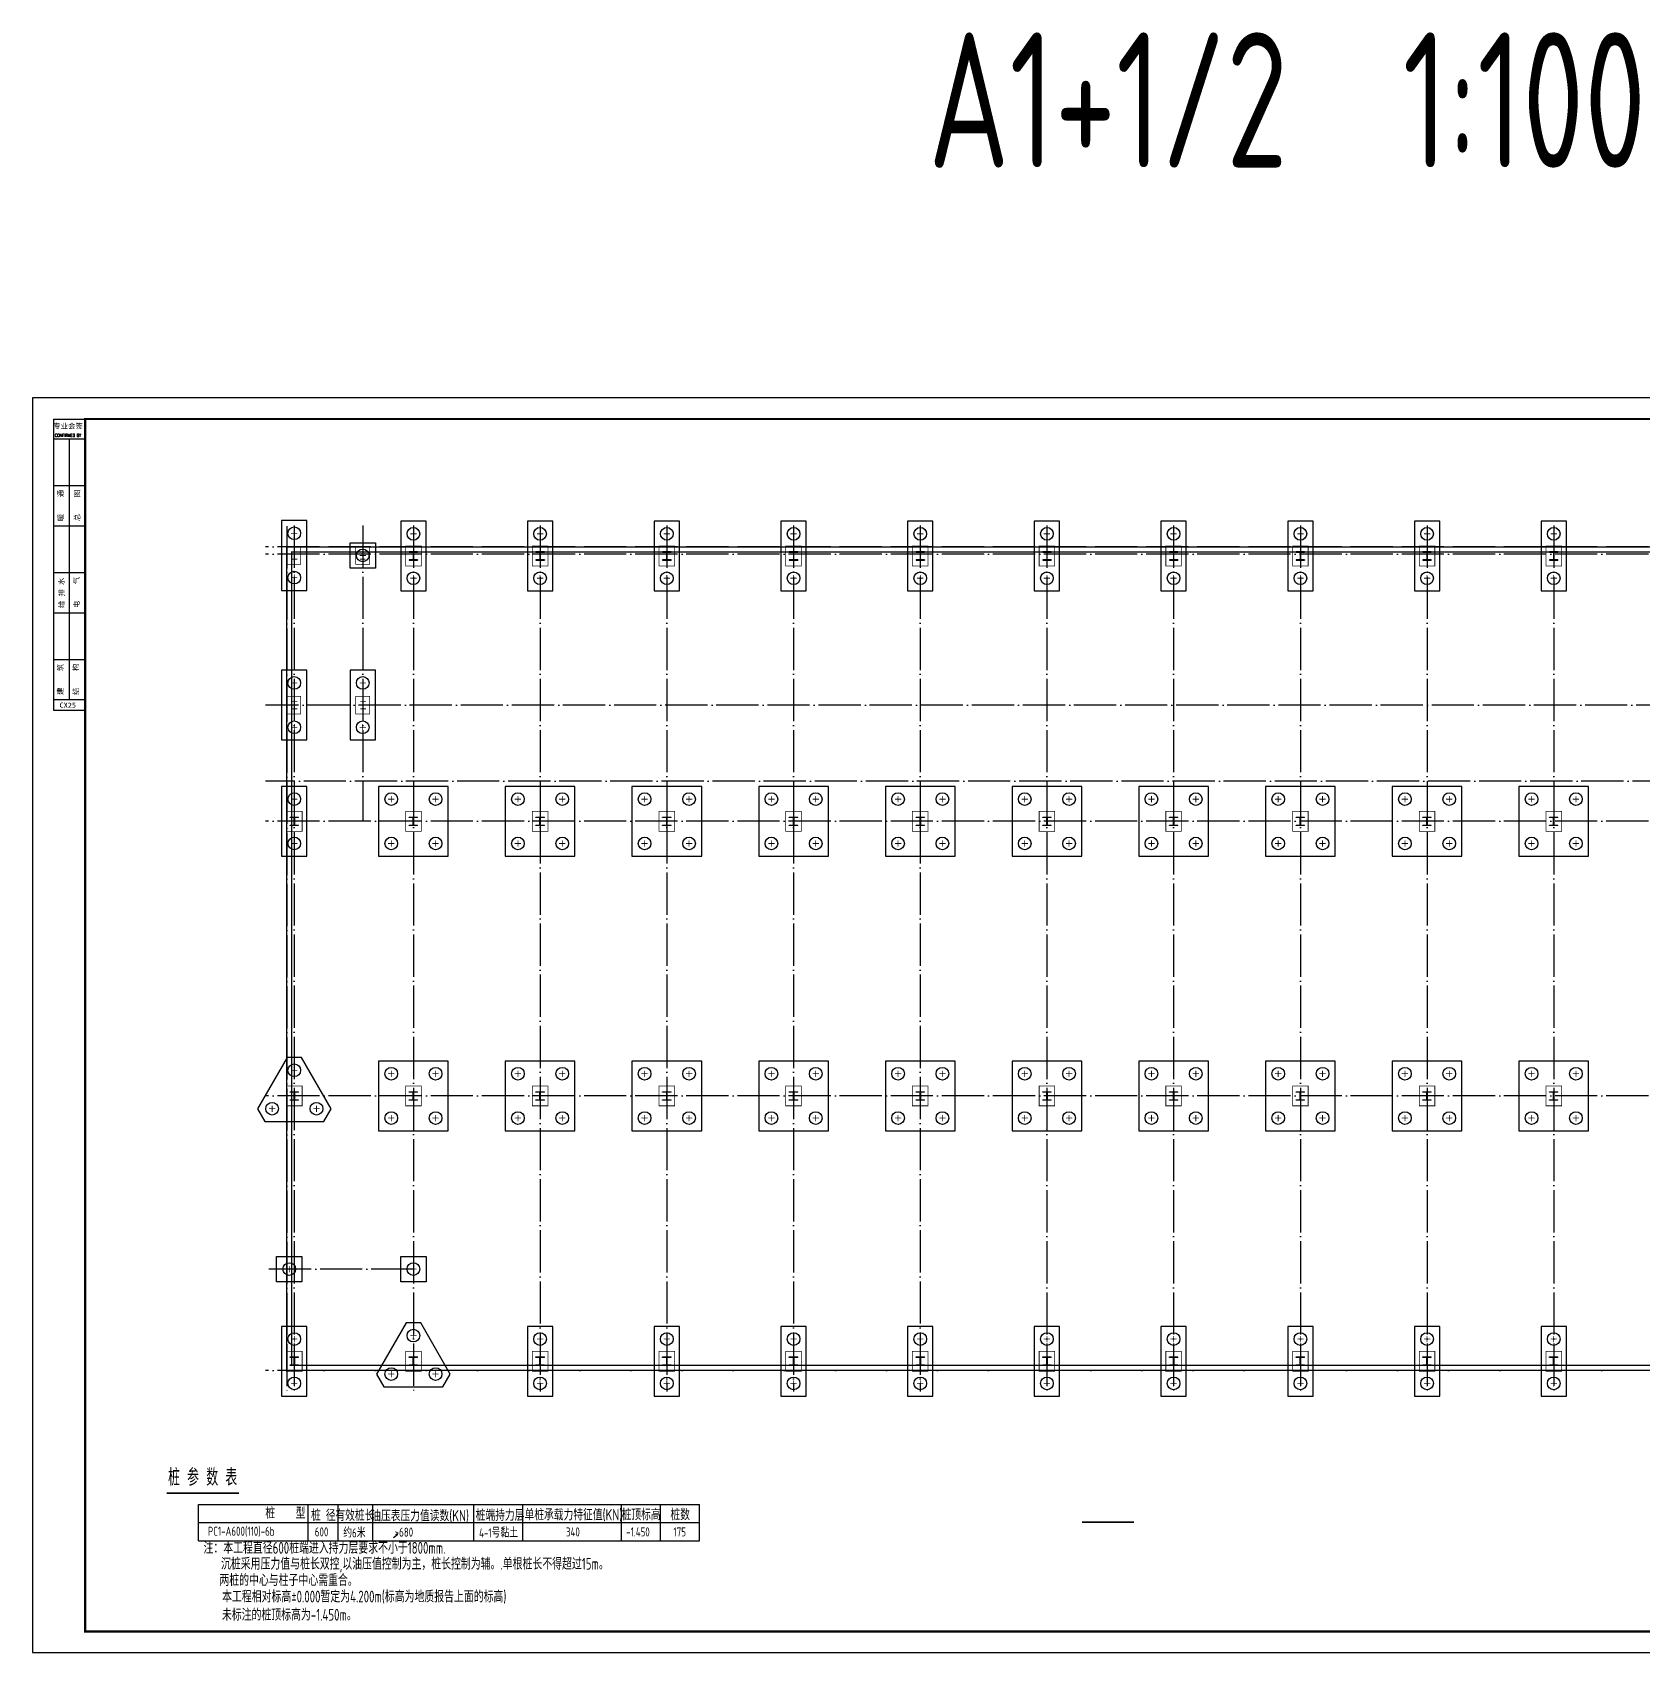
# Model space of a CAD drawing. Extents: x -138012 to 2129925, y -311560 to 0.
# Drawn here: x 70967 to 147218, y -194441 to -117738 of the extents above; entities that cross this region are included whole.
import ezdxf
from ezdxf.enums import TextEntityAlignment as Align

# ---------------------------------------------------------------- set-up
doc = ezdxf.new("R2010")
doc.units = 0
doc.header["$LTSCALE"] = 1000
doc.header["$MEASUREMENT"] = 0
doc.linetypes.add('DOTE', pattern=[2.42, 2, -0.2, 0.02, -0.2])
for name, color, linetype in [('1506', 2, 'CONTINUOUS'), ('1507', 6, 'CONTINUOUS'), ('COLU', 7, 'CONTINUOUS'), ('DIM_SYMB', 3, 'CONTINUOUS'), ('DOTE', 253, 'DOTE'), ('LZJ', 3, 'CONTINUOUS'), ('PUB_TITLE', 4, 'CONTINUOUS'), ('STAIR', 2, 'CONTINUOUS'), ('TEXT', 7, 'CONTINUOUS'), ('图框', 4, 'CONTINUOUS'), ('柱_主零件_实线', 2, 'CONTINUOUS'), ('柱构件', 2, 'CONTINUOUS')]:
    doc.layers.add(name, color=color, linetype=linetype)
doc.styles.add('FF', font='tssdeng.shx', dxfattribs={"width": 0.7, "bigfont": 'tssdchn.shx'})
doc.styles.add('FS', font='tssdeng.shx', dxfattribs={"width": 0.75, "bigfont": 'tssdchn.shx'})
doc.styles.add('iIcon2', font='')
doc.styles.add('MIMI-TKWZ', font='romanc.shx', dxfattribs={"width": 0.75, "oblique": 15, "bigfont": 'bigfont.shx'})
doc.styles.add('TSSD_Dimension', font='tssdeng.shx', dxfattribs={"width": 0.7, "bigfont": 'hztxt.shx'})
doc.styles.get('iIcon2').set_extended_font_data('SimSun')

# ---------------------------------------------------------------- blocks, each defined once
blk = doc.blocks.new('43523452')
at = {"layer": '柱_主零件_实线'}
h = blk.add_hatch(color=256, dxfattribs=at)
h.paths.add_polyline_path([(444610, -171672), (444210, -171672), (444210, -171651), (444610, -171651)])
h.paths.add_polyline_path([(444610, -171293), (444610, -171272), (444210, -171272), (444210, -171293)])
edge = h.paths.add_edge_path()
edge.add_line((444403, -171651), (444403, -171293))
edge.add_line((444416, -171293), (444416, -171651))
for points in [[(444610, -171293), (444610, -171272), (444210, -171272), (444210, -171293)], [(444416, -171293), (444403, -171293), (444403, -171651), (444416, -171651)]]:
    blk.add_hatch(color=256, dxfattribs=at).paths.add_polyline_path(points)
for p, q in [((444210, -171293), (444210, -171272)), ((444210, -171272), (444610, -171272)), ((444610, -171293), (444210, -171293)), ((444210, -171672), (444210, -171651)), ((444210, -171651), (444610, -171651)), ((444610, -171672), (444210, -171672)), ((444403, -171651), (444403, -171293)), ((444416, -171293), (444416, -171651)), ((444610, -171293), (444610, -171272)), ((444610, -171672), (444610, -171651))]:
    blk.add_line(p, q, dxfattribs=at)
blk = doc.blocks.new('654634')
at = {"layer": '图框'}
for p, q in [((71967, -136041), (73467, -136041)), ((71967, -136041), (71967, -149325)), ((71967, -136987), (73467, -136987)), ((71967, -139193), (73467, -139193)), ((71967, -141099), (73467, -141099)), ((71967, -143306), (73467, -143306)), ((71967, -145212), (73467, -145212)), ((71967, -147419), (73467, -147419)), ((71967, -149325), (73467, -149325)), ((71967, -149325), (71967, -149825)), ((71967, -149825), (73467, -149825))]:
    blk.add_line(p, q, dxfattribs=at)
blk.add_lwpolyline([(72717, -149325), (72717, -136987)], dxfattribs=at)
at = {"layer": '图框', "style": 'iIcon2'}
for s, p in [('专业会签', (71956, -136500)), ('CX25', (72252, -149714))]:
    blk.add_text(s, height=250, dxfattribs=at).set_placement(p)
at = {"layer": '图框', "style": 'MIMI-TKWZ', "width": 0.75}
blk.add_text('CONFIRMED BY', height=145, dxfattribs=at).set_placement((72026, -136885))
at = {"layer": '图框', "style": 'iIcon2'}
for s, p in [('暖    通', (72436, -140877)), ('总    图', (73213, -140877)), ('给 排 水', (72469, -144990)), ('电    气', (73176, -144990)), ('建    筑', (72418, -149103)), ('结    构', (73149, -149103))]:
    blk.add_text(s, height=250, rotation=90, dxfattribs=at).set_placement(p)

msp = doc.modelspace()

# ---------------------------------------------------------------- linework, layer by layer
at = {"layer": '1506'}
for points in [[(82770.352, -144151.972), (83970.352, -144151.972), (83970.352, -140851.972), (82770.352, -140851.972), (82770.352, -144151.972)], [(88410.352, -144176.975), (89610.352, -144176.975), (89610.352, -140876.975), (88410.352, -140876.975), (88410.352, -144176.975)], [(94410.352, -144176.975), (95610.352, -144176.975), (95610.352, -140876.975), (94410.352, -140876.975), (94410.352, -144176.975)], [(100410.352, -144176.975), (101610.352, -144176.975), (101610.352, -140876.975), (100410.352, -140876.975), (100410.352, -144176.975)], [(106410.351, -144176.975), (107610.351, -144176.975), (107610.351, -140876.975), (106410.351, -140876.975), (106410.351, -144176.975)], [(112410.351, -144176.975), (113610.351, -144176.975), (113610.351, -140876.975), (112410.351, -140876.975), (112410.351, -144176.975)], [(118410.351, -144176.975), (119610.351, -144176.975), (119610.351, -140876.975), (118410.351, -140876.975), (118410.351, -144176.975)], [(124410.351, -144176.975), (125610.351, -144176.975), (125610.351, -140876.975), (124410.351, -140876.975), (124410.351, -144176.975)], [(130410.351, -144176.975), (131610.351, -144176.975), (131610.351, -140876.975), (130410.351, -140876.975), (130410.351, -144176.975)], [(136410.351, -144176.975), (137610.351, -144176.975), (137610.351, -140876.975), (136410.351, -140876.975), (136410.351, -144176.975)], [(142410.351, -144176.975), (143610.351, -144176.975), (143610.351, -140876.975), (142410.351, -140876.975), (142410.351, -144176.975)], [(82770.353, -151236.973), (83970.352, -151236.973), (83970.352, -147936.973), (82770.353, -147936.973), (82770.353, -151236.973)], [(86010.353, -151236.973), (87210.352, -151236.973), (87210.352, -147936.973), (86010.353, -147936.973), (86010.353, -151236.973)], [(82770.353, -156736.973), (83970.352, -156736.973), (83970.352, -153436.973), (82770.353, -153436.973), (82770.353, -156736.973)], [(87360.352, -156736.973), (90660.352, -156736.973), (90660.352, -153436.973), (87360.352, -153436.973), (87360.352, -156736.973)], [(93360.352, -156736.973), (96660.352, -156736.973), (96660.352, -153436.973), (93360.352, -153436.973), (93360.352, -156736.973)], [(99360.352, -156736.973), (102660.351, -156736.973), (102660.351, -153436.973), (99360.352, -153436.973), (99360.352, -156736.973)], [(105360.351, -156736.973), (108660.351, -156736.973), (108660.351, -153436.973), (105360.351, -153436.973), (105360.351, -156736.973)], [(111360.351, -156736.973), (114660.351, -156736.973), (114660.351, -153436.973), (111360.351, -153436.973), (111360.351, -156736.973)], [(117360.351, -156736.973), (120660.351, -156736.973), (120660.351, -153436.973), (117360.351, -153436.973), (117360.351, -156736.973)], [(123360.351, -156736.973), (126660.351, -156736.973), (126660.351, -153436.973), (123360.351, -153436.973), (123360.351, -156736.973)], [(129360.351, -156736.973), (132660.351, -156736.973), (132660.351, -153436.973), (129360.351, -153436.973), (129360.351, -156736.973)], [(135360.351, -156736.973), (138660.351, -156736.973), (138660.351, -153436.973), (135360.351, -153436.973), (135360.351, -156736.973)], [(141360.351, -156736.973), (144660.351, -156736.973), (144660.351, -153436.973), (141360.351, -153436.973), (141360.351, -156736.973)], [(83023.942, -166274.538), (81627.532, -168693.191), (81973.942, -169293.191), (84766.763, -169293.191), (85113.173, -168693.191), (83716.763, -166274.538), (83023.942, -166274.538)], [(87360.352, -169736.973), (90660.352, -169736.973), (90660.352, -166436.973), (87360.352, -166436.973), (87360.352, -169736.973)], [(93360.352, -169736.973), (96660.352, -169736.973), (96660.352, -166436.973), (93360.352, -166436.973), (93360.352, -169736.973)], [(99360.352, -169736.973), (102660.351, -169736.973), (102660.351, -166436.973), (99360.352, -166436.973), (99360.352, -169736.973)], [(105360.351, -169736.973), (108660.351, -169736.973), (108660.351, -166436.973), (105360.351, -166436.973), (105360.351, -169736.973)], [(111360.351, -169736.973), (114660.351, -169736.973), (114660.351, -166436.973), (111360.351, -166436.973), (111360.351, -169736.973)], [(117360.351, -169736.973), (120660.351, -169736.973), (120660.351, -166436.973), (117360.351, -166436.973), (117360.351, -169736.973)], [(123360.351, -169736.973), (126660.351, -169736.973), (126660.351, -166436.973), (123360.351, -166436.973), (123360.351, -169736.973)], [(129360.351, -169736.973), (132660.351, -169736.973), (132660.351, -166436.973), (129360.351, -166436.973), (129360.351, -169736.973)], [(135360.351, -169736.973), (138660.351, -169736.973), (138660.351, -166436.973), (135360.351, -166436.973), (135360.351, -169736.973)], [(141360.351, -169736.973), (144660.351, -169736.973), (144660.351, -166436.973), (141360.351, -166436.973), (141360.351, -169736.973)], [(82770.353, -182296.973), (83970.352, -182296.973), (83970.352, -178996.973), (82770.353, -178996.973), (82770.353, -182296.973)], [(88663.942, -178834.537), (87267.532, -181253.19), (87613.943, -181853.191), (90406.763, -181853.19), (90753.173, -181253.19), (89356.763, -178834.537), (88663.942, -178834.537)], [(94410.352, -182296.973), (95610.352, -182296.973), (95610.352, -178996.973), (94410.352, -178996.973), (94410.352, -182296.973)], [(100410.352, -182296.973), (101610.352, -182296.973), (101610.352, -178996.973), (100410.352, -178996.973), (100410.352, -182296.973)], [(106410.351, -182296.973), (107610.351, -182296.973), (107610.351, -178996.973), (106410.351, -178996.973), (106410.351, -182296.973)], [(112410.351, -182296.973), (113610.351, -182296.973), (113610.351, -178996.973), (112410.351, -178996.973), (112410.351, -182296.973)], [(118410.351, -182296.973), (119610.351, -182296.973), (119610.351, -178996.973), (118410.351, -178996.973), (118410.351, -182296.973)], [(124410.351, -182296.973), (125610.351, -182296.973), (125610.351, -178996.973), (124410.351, -178996.973), (124410.351, -182296.973)], [(130410.351, -182296.973), (131610.351, -182296.973), (131610.351, -178996.973), (130410.351, -178996.973), (130410.351, -182296.973)], [(136410.351, -182296.973), (137610.351, -182296.973), (137610.351, -178996.973), (136410.351, -178996.973), (136410.351, -182296.973)], [(142410.351, -182296.973), (143610.351, -182296.973), (143610.351, -178996.973), (142410.351, -178996.973), (142410.351, -182296.973)]]:
    msp.add_lwpolyline(points, dxfattribs=at)
for points in [[(86010.352, -141901.973), (87210.352, -141901.973), (87210.352, -143101.973), (86010.352, -143101.973)], [(82530.352, -175686.973), (83730.352, -175686.973), (83730.352, -176886.973), (82530.352, -176886.973)], [(88410.352, -175686.973), (89610.352, -175686.973), (89610.352, -176886.973), (88410.352, -176886.973)]]:
    msp.add_lwpolyline(points, close=True, dxfattribs=at)
at = {"layer": '1507', "const_width": 35}
for points in [[(83220.352, -141451.972), (83520.352, -141451.972)], [(83370.352, -141601.972), (83370.352, -141301.972)], [(88860.352, -141476.975), (89160.352, -141476.975)], [(89010.352, -141626.975), (89010.352, -141326.975)], [(94860.352, -141476.975), (95160.352, -141476.975)], [(95010.352, -141626.975), (95010.352, -141326.975)], [(100860.352, -141476.975), (101160.352, -141476.975)], [(101010.352, -141626.975), (101010.352, -141326.975)], [(106860.351, -141476.975), (107160.351, -141476.975)], [(107010.351, -141626.975), (107010.351, -141326.975)], [(112860.351, -141476.975), (113160.351, -141476.975)], [(113010.351, -141626.975), (113010.351, -141326.975)], [(118860.351, -141476.975), (119160.351, -141476.975)], [(119010.351, -141626.975), (119010.351, -141326.975)], [(124860.351, -141476.975), (125160.351, -141476.975)], [(125010.351, -141626.975), (125010.351, -141326.975)], [(130860.351, -141476.975), (131160.351, -141476.975)], [(131010.351, -141626.975), (131010.351, -141326.975)], [(136860.351, -141476.975), (137160.351, -141476.975)], [(137010.351, -141626.975), (137010.351, -141326.975)], [(142860.351, -141476.975), (143160.351, -141476.975)], [(143010.351, -141626.975), (143010.351, -141326.975)], [(86460.352, -142501.973), (86760.352, -142501.973)], [(86610.352, -142351.973), (86610.352, -142651.973)], [(83370.352, -143701.972), (83370.352, -143401.972)], [(89010.352, -143726.975), (89010.352, -143426.975)], [(95010.352, -143726.975), (95010.352, -143426.975)], [(101010.352, -143726.975), (101010.352, -143426.975)], [(107010.351, -143726.975), (107010.351, -143426.975)], [(113010.351, -143726.975), (113010.351, -143426.975)], [(119010.351, -143726.975), (119010.351, -143426.975)], [(125010.351, -143726.975), (125010.351, -143426.975)], [(131010.351, -143726.975), (131010.351, -143426.975)], [(137010.351, -143726.975), (137010.351, -143426.975)], [(143010.351, -143726.975), (143010.351, -143426.975)], [(83220.352, -143551.972), (83520.352, -143551.972)], [(88860.352, -143576.975), (89160.352, -143576.975)], [(94860.352, -143576.975), (95160.352, -143576.975)], [(100860.352, -143576.975), (101160.352, -143576.975)], [(106860.351, -143576.975), (107160.351, -143576.975)], [(112860.351, -143576.975), (113160.351, -143576.975)], [(118860.351, -143576.975), (119160.351, -143576.975)], [(124860.351, -143576.975), (125160.351, -143576.975)], [(130860.351, -143576.975), (131160.351, -143576.975)], [(136860.351, -143576.975), (137160.351, -143576.975)], [(142860.351, -143576.975), (143160.351, -143576.975)], [(83220.353, -148536.973), (83520.352, -148536.973)], [(83370.352, -148686.973), (83370.352, -148386.973)], [(86460.353, -148536.973), (86760.352, -148536.973)], [(86610.352, -148686.973), (86610.352, -148386.973)], [(83220.353, -150636.973), (83520.352, -150636.973)], [(83370.352, -150786.973), (83370.352, -150486.973)], [(86460.353, -150636.973), (86760.352, -150636.973)], [(86610.352, -150786.973), (86610.352, -150486.973)], [(83220.353, -154036.973), (83520.352, -154036.973)], [(83370.352, -154186.973), (83370.352, -153886.973)], [(87810.352, -154036.973), (88110.352, -154036.973)], [(87960.352, -154186.973), (87960.352, -153886.973)], [(89910.352, -154036.973), (90210.352, -154036.973)], [(90060.352, -154186.973), (90060.352, -153886.973)], [(93810.352, -154036.973), (94110.352, -154036.973)], [(93960.352, -154186.973), (93960.352, -153886.973)], [(95910.352, -154036.973), (96210.352, -154036.973)], [(96060.352, -154186.973), (96060.352, -153886.973)], [(99810.352, -154036.973), (100110.352, -154036.973)], [(99960.352, -154186.973), (99960.352, -153886.973)], [(101910.352, -154036.973), (102210.352, -154036.973)], [(102060.352, -154186.973), (102060.352, -153886.973)], [(105810.351, -154036.973), (106110.351, -154036.973)], [(105960.351, -154186.973), (105960.351, -153886.973)], [(107910.351, -154036.973), (108210.351, -154036.973)], [(108060.351, -154186.973), (108060.351, -153886.973)], [(111810.351, -154036.973), (112110.351, -154036.973)], [(111960.351, -154186.973), (111960.351, -153886.973)], [(113910.351, -154036.973), (114210.351, -154036.973)], [(114060.351, -154186.973), (114060.351, -153886.973)], [(117810.351, -154036.973), (118110.351, -154036.973)], [(117960.351, -154186.973), (117960.351, -153886.973)], [(119910.351, -154036.973), (120210.351, -154036.973)], [(120060.351, -154186.973), (120060.351, -153886.973)], [(123810.351, -154036.973), (124110.351, -154036.973)], [(123960.351, -154186.973), (123960.351, -153886.973)], [(125910.351, -154036.973), (126210.351, -154036.973)], [(126060.351, -154186.973), (126060.351, -153886.973)], [(129810.351, -154036.973), (130110.351, -154036.973)], [(129960.351, -154186.973), (129960.351, -153886.973)], [(131910.351, -154036.973), (132210.351, -154036.973)], [(132060.351, -154186.973), (132060.351, -153886.973)], [(135810.351, -154036.973), (136110.351, -154036.973)], [(135960.351, -154186.973), (135960.351, -153886.973)], [(137910.351, -154036.973), (138210.351, -154036.973)], [(138060.351, -154186.973), (138060.351, -153886.973)], [(141810.351, -154036.973), (142110.351, -154036.973)], [(141960.351, -154186.973), (141960.351, -153886.973)], [(143910.351, -154036.973), (144210.351, -154036.973)], [(144060.351, -154186.973), (144060.351, -153886.973)], [(83220.353, -156136.973), (83520.352, -156136.973)], [(83370.352, -156286.973), (83370.352, -155986.973)], [(87810.352, -156136.973), (88110.352, -156136.973)], [(87960.352, -156286.973), (87960.352, -155986.973)], [(89910.352, -156136.973), (90210.352, -156136.973)], [(90060.352, -156286.973), (90060.352, -155986.973)], [(93810.352, -156136.973), (94110.352, -156136.973)], [(93960.352, -156286.973), (93960.352, -155986.973)], [(95910.352, -156136.973), (96210.352, -156136.973)], [(96060.352, -156286.973), (96060.352, -155986.973)], [(99810.352, -156136.973), (100110.352, -156136.973)], [(99960.352, -156286.973), (99960.352, -155986.973)], [(101910.352, -156136.973), (102210.352, -156136.973)], [(102060.352, -156286.973), (102060.352, -155986.973)], [(105810.351, -156136.973), (106110.351, -156136.973)], [(105960.351, -156286.973), (105960.351, -155986.973)], [(107910.351, -156136.973), (108210.351, -156136.973)], [(108060.351, -156286.973), (108060.351, -155986.973)], [(111810.351, -156136.973), (112110.351, -156136.973)], [(111960.351, -156286.973), (111960.351, -155986.973)], [(113910.351, -156136.973), (114210.351, -156136.973)], [(114060.351, -156286.973), (114060.351, -155986.973)], [(117810.351, -156136.973), (118110.351, -156136.973)], [(117960.351, -156286.973), (117960.351, -155986.973)], [(119910.351, -156136.973), (120210.351, -156136.973)], [(120060.351, -156286.973), (120060.351, -155986.973)], [(123810.351, -156136.973), (124110.351, -156136.973)], [(123960.351, -156286.973), (123960.351, -155986.973)], [(125910.351, -156136.973), (126210.351, -156136.973)], [(126060.351, -156286.973), (126060.351, -155986.973)], [(129810.351, -156136.973), (130110.351, -156136.973)], [(129960.351, -156286.973), (129960.351, -155986.973)], [(131910.351, -156136.973), (132210.351, -156136.973)], [(132060.351, -156286.973), (132060.351, -155986.973)], [(135810.351, -156136.973), (136110.351, -156136.973)], [(135960.351, -156286.973), (135960.351, -155986.973)], [(137910.351, -156136.973), (138210.351, -156136.973)], [(138060.351, -156286.973), (138060.351, -155986.973)], [(141810.351, -156136.973), (142110.351, -156136.973)], [(141960.351, -156286.973), (141960.351, -155986.973)], [(143910.351, -156136.973), (144210.351, -156136.973)], [(144060.351, -156286.973), (144060.351, -155986.973)], [(83220.353, -166874.538), (83520.352, -166874.538)], [(83370.352, -167024.538), (83370.352, -166724.538)], [(87810.352, -167036.973), (88110.352, -167036.973)], [(87960.352, -167186.973), (87960.352, -166886.973)], [(89910.352, -167036.973), (90210.352, -167036.973)], [(90060.352, -167186.973), (90060.352, -166886.973)], [(93810.352, -167036.973), (94110.352, -167036.973)], [(93960.352, -167186.973), (93960.352, -166886.973)], [(95910.352, -167036.973), (96210.352, -167036.973)], [(96060.352, -167186.973), (96060.352, -166886.973)], [(99810.352, -167036.973), (100110.352, -167036.973)], [(99960.352, -167186.973), (99960.352, -166886.973)], [(101910.352, -167036.973), (102210.352, -167036.973)], [(102060.352, -167186.973), (102060.352, -166886.973)], [(105810.351, -167036.973), (106110.351, -167036.973)], [(105960.351, -167186.973), (105960.351, -166886.973)], [(107910.351, -167036.973), (108210.351, -167036.973)], [(108060.351, -167186.973), (108060.351, -166886.973)], [(111810.351, -167036.973), (112110.351, -167036.973)], [(111960.351, -167186.973), (111960.351, -166886.973)], [(113910.351, -167036.973), (114210.351, -167036.973)], [(114060.351, -167186.973), (114060.351, -166886.973)], [(117810.351, -167036.973), (118110.351, -167036.973)], [(117960.351, -167186.973), (117960.351, -166886.973)], [(119910.351, -167036.973), (120210.351, -167036.973)], [(120060.351, -167186.973), (120060.351, -166886.973)], [(123810.351, -167036.973), (124110.351, -167036.973)], [(123960.351, -167186.973), (123960.351, -166886.973)], [(125910.351, -167036.973), (126210.351, -167036.973)], [(126060.351, -167186.973), (126060.351, -166886.973)], [(129810.351, -167036.973), (130110.351, -167036.973)], [(129960.351, -167186.973), (129960.351, -166886.973)], [(131910.351, -167036.973), (132210.351, -167036.973)], [(132060.351, -167186.973), (132060.351, -166886.973)], [(135810.351, -167036.973), (136110.351, -167036.973)], [(135960.351, -167186.973), (135960.351, -166886.973)], [(137910.351, -167036.973), (138210.351, -167036.973)], [(138060.351, -167186.973), (138060.351, -166886.973)], [(141810.351, -167036.973), (142110.351, -167036.973)], [(141960.351, -167186.973), (141960.351, -166886.973)], [(143910.351, -167036.973), (144210.351, -167036.973)], [(144060.351, -167186.973), (144060.351, -166886.973)], [(82170.353, -168693.191), (82470.353, -168693.191)], [(82320.353, -168843.191), (82320.353, -168543.191)], [(84270.352, -168693.191), (84570.352, -168693.191)], [(84420.352, -168843.191), (84420.352, -168543.191)], [(87810.352, -169136.973), (88110.352, -169136.973)], [(87960.352, -169286.973), (87960.352, -168986.973)], [(89910.352, -169136.973), (90210.352, -169136.973)], [(90060.352, -169286.973), (90060.352, -168986.973)], [(93810.352, -169136.973), (94110.352, -169136.973)], [(93960.352, -169286.973), (93960.352, -168986.973)], [(95910.352, -169136.973), (96210.352, -169136.973)], [(96060.352, -169286.973), (96060.352, -168986.973)], [(99810.352, -169136.973), (100110.352, -169136.973)], [(99960.352, -169286.973), (99960.352, -168986.973)], [(101910.352, -169136.973), (102210.352, -169136.973)], [(102060.352, -169286.973), (102060.352, -168986.973)], [(105810.351, -169136.973), (106110.351, -169136.973)], [(105960.351, -169286.973), (105960.351, -168986.973)], [(107910.351, -169136.973), (108210.351, -169136.973)], [(108060.351, -169286.973), (108060.351, -168986.973)], [(111810.351, -169136.973), (112110.351, -169136.973)], [(111960.351, -169286.973), (111960.351, -168986.973)], [(113910.351, -169136.973), (114210.351, -169136.973)], [(114060.351, -169286.973), (114060.351, -168986.973)], [(117810.351, -169136.973), (118110.351, -169136.973)], [(117960.351, -169286.973), (117960.351, -168986.973)], [(119910.351, -169136.973), (120210.351, -169136.973)], [(120060.351, -169286.973), (120060.351, -168986.973)], [(123810.351, -169136.973), (124110.351, -169136.973)], [(123960.351, -169286.973), (123960.351, -168986.973)], [(125910.351, -169136.973), (126210.351, -169136.973)], [(126060.351, -169286.973), (126060.351, -168986.973)], [(129810.351, -169136.973), (130110.351, -169136.973)], [(129960.351, -169286.973), (129960.351, -168986.973)], [(131910.351, -169136.973), (132210.351, -169136.973)], [(132060.351, -169286.973), (132060.351, -168986.973)], [(135810.351, -169136.973), (136110.351, -169136.973)], [(135960.351, -169286.973), (135960.351, -168986.973)], [(137910.351, -169136.973), (138210.351, -169136.973)], [(138060.351, -169286.973), (138060.351, -168986.973)], [(141810.351, -169136.973), (142110.351, -169136.973)], [(141960.351, -169286.973), (141960.351, -168986.973)], [(143910.351, -169136.973), (144210.351, -169136.973)], [(144060.351, -169286.973), (144060.351, -168986.973)], [(82980.352, -176286.973), (83280.352, -176286.973)], [(83130.352, -176136.973), (83130.352, -176436.973)], [(88860.352, -176286.973), (89160.352, -176286.973)], [(89010.352, -176136.973), (89010.352, -176436.973)], [(83370.352, -179746.973), (83370.352, -179446.973)], [(88860.352, -179434.537), (89160.352, -179434.537)], [(89010.352, -179584.537), (89010.352, -179284.537)], [(95010.352, -179746.973), (95010.352, -179446.973)], [(101010.352, -179746.973), (101010.352, -179446.973)], [(107010.351, -179746.973), (107010.351, -179446.973)], [(113010.351, -179746.973), (113010.351, -179446.973)], [(119010.351, -179746.973), (119010.351, -179446.973)], [(125010.351, -179746.973), (125010.351, -179446.973)], [(131010.351, -179746.973), (131010.351, -179446.973)], [(137010.351, -179746.973), (137010.351, -179446.973)], [(143010.351, -179746.973), (143010.351, -179446.973)], [(83220.353, -179596.973), (83520.352, -179596.973)], [(94860.352, -179596.973), (95160.352, -179596.973)], [(100860.352, -179596.973), (101160.352, -179596.973)], [(106860.351, -179596.973), (107160.351, -179596.973)], [(112860.351, -179596.973), (113160.351, -179596.973)], [(118860.351, -179596.973), (119160.351, -179596.973)], [(124860.351, -179596.973), (125160.351, -179596.973)], [(130860.351, -179596.973), (131160.351, -179596.973)], [(136860.351, -179596.973), (137160.351, -179596.973)], [(142860.351, -179596.973), (143160.351, -179596.973)], [(83220.353, -181696.973), (83520.352, -181696.973)], [(83370.352, -181846.973), (83370.352, -181546.973)], [(87810.353, -181253.19), (88110.353, -181253.19)], [(87960.353, -181403.191), (87960.353, -181103.19)], [(89910.353, -181253.19), (90210.353, -181253.19)], [(90060.353, -181403.19), (90060.353, -181103.19)], [(94860.352, -181696.973), (95160.352, -181696.973)], [(95010.352, -181846.973), (95010.352, -181546.973)], [(100860.352, -181696.973), (101160.352, -181696.973)], [(101010.352, -181846.973), (101010.352, -181546.973)], [(106860.351, -181696.973), (107160.351, -181696.973)], [(107010.351, -181846.973), (107010.351, -181546.973)], [(112860.351, -181696.973), (113160.351, -181696.973)], [(113010.351, -181846.973), (113010.351, -181546.973)], [(118860.351, -181696.973), (119160.351, -181696.973)], [(119010.351, -181846.973), (119010.351, -181546.973)], [(124860.351, -181696.973), (125160.351, -181696.973)], [(125010.351, -181846.973), (125010.351, -181546.973)], [(130860.351, -181696.973), (131160.351, -181696.973)], [(131010.351, -181846.973), (131010.351, -181546.973)], [(136860.351, -181696.973), (137160.351, -181696.973)], [(137010.351, -181846.973), (137010.351, -181546.973)], [(142860.351, -181696.973), (143160.351, -181696.973)], [(143010.351, -181846.973), (143010.351, -181546.973)]]:
    msp.add_lwpolyline(points, dxfattribs=at)
at = {"layer": '1507'}
for centre in [(83370.352, -141451.972), (89010.352, -141476.975), (95010.352, -141476.975), (101010.352, -141476.975), (107010.351, -141476.975), (113010.351, -141476.975), (119010.351, -141476.975), (125010.351, -141476.975), (131010.351, -141476.975), (137010.351, -141476.975), (143010.351, -141476.975), (86610.352, -142501.973), (83370.352, -143551.972), (89010.352, -143576.975), (95010.352, -143576.975), (101010.352, -143576.975), (107010.351, -143576.975), (113010.351, -143576.975), (119010.351, -143576.975), (125010.351, -143576.975), (131010.351, -143576.975), (137010.351, -143576.975), (143010.351, -143576.975), (83370.352, -148536.973), (86610.352, -148536.973), (83370.352, -150636.973), (86610.352, -150636.973), (83370.352, -154036.973), (87960.352, -154036.973), (90060.352, -154036.973), (93960.352, -154036.973), (96060.352, -154036.973), (99960.352, -154036.973), (102060.352, -154036.973), (105960.351, -154036.973), (108060.351, -154036.973), (111960.351, -154036.973), (114060.351, -154036.973), (117960.351, -154036.973), (120060.351, -154036.973), (123960.351, -154036.973), (126060.351, -154036.973), (129960.351, -154036.973), (132060.351, -154036.973), (135960.351, -154036.973), (138060.351, -154036.973), (141960.351, -154036.973), (144060.351, -154036.973), (83370.352, -156136.973), (87960.352, -156136.973), (90060.352, -156136.973), (93960.352, -156136.973), (96060.352, -156136.973), (99960.352, -156136.973), (102060.352, -156136.973), (105960.351, -156136.973), (108060.351, -156136.973), (111960.351, -156136.973), (114060.351, -156136.973), (117960.351, -156136.973), (120060.351, -156136.973), (123960.351, -156136.973), (126060.351, -156136.973), (129960.351, -156136.973), (132060.351, -156136.973), (135960.351, -156136.973), (138060.351, -156136.973), (141960.351, -156136.973), (144060.351, -156136.973), (83370.352, -166874.538), (87960.352, -167036.973), (90060.352, -167036.973), (93960.352, -167036.973), (96060.352, -167036.973), (99960.352, -167036.973), (102060.352, -167036.973), (105960.351, -167036.973), (108060.351, -167036.973), (111960.351, -167036.973), (114060.351, -167036.973), (117960.351, -167036.973), (120060.351, -167036.973), (123960.351, -167036.973), (126060.351, -167036.973), (129960.351, -167036.973), (132060.351, -167036.973), (135960.351, -167036.973), (138060.351, -167036.973), (141960.351, -167036.973), (144060.351, -167036.973), (82320.353, -168693.191), (84420.352, -168693.191), (87960.352, -169136.973), (90060.352, -169136.973), (93960.352, -169136.973), (96060.352, -169136.973), (99960.352, -169136.973), (102060.352, -169136.973), (105960.351, -169136.973), (108060.351, -169136.973), (111960.351, -169136.973), (114060.351, -169136.973), (117960.351, -169136.973), (120060.351, -169136.973), (123960.351, -169136.973), (126060.351, -169136.973), (129960.351, -169136.973), (132060.351, -169136.973), (135960.351, -169136.973), (138060.351, -169136.973), (141960.351, -169136.973), (144060.351, -169136.973), (83130.352, -176286.973), (89010.352, -176286.973), (83370.352, -179596.973), (89010.352, -179434.537), (95010.352, -179596.973), (101010.352, -179596.973), (107010.351, -179596.973), (113010.351, -179596.973), (119010.351, -179596.973), (125010.351, -179596.973), (131010.351, -179596.973), (137010.351, -179596.973), (143010.351, -179596.973), (87960.353, -181253.19), (90060.353, -181253.19), (83370.352, -181696.973), (95010.352, -181696.973), (101010.352, -181696.973), (107010.351, -181696.973), (113010.351, -181696.973), (119010.351, -181696.973), (125010.351, -181696.973), (131010.351, -181696.973), (137010.351, -181696.973), (143010.351, -181696.973)]:
    msp.add_circle(centre, 300, dxfattribs=at)
at = {"layer": 'COLU', "const_width": 35}
for points in [[(83010.352, -142081.971), (83670.354, -142081.971), (83670.354, -142921.974), (83010.352, -142921.974)], [(86280.352, -142081.971), (86940.354, -142081.971), (86940.354, -142921.974), (86280.352, -142921.974)], [(88640.352, -142996.971), (89380.352, -142996.971), (89380.352, -142056.973), (88640.352, -142056.973)], [(94640.352, -142996.971), (95380.352, -142996.971), (95380.352, -142056.973), (94640.352, -142056.973)], [(100640.352, -142996.971), (101380.352, -142996.971), (101380.352, -142056.973), (100640.352, -142056.973)], [(106640.352, -142996.971), (107380.352, -142996.971), (107380.352, -142056.973), (106640.352, -142056.973)], [(112640.352, -142996.971), (113380.352, -142996.971), (113380.352, -142056.973), (112640.352, -142056.973)], [(118640.352, -142996.971), (119380.352, -142996.971), (119380.352, -142056.973), (118640.352, -142056.973)], [(124640.352, -142996.971), (125380.352, -142996.971), (125380.352, -142056.973), (124640.352, -142056.973)], [(130640.352, -142996.971), (131380.352, -142996.971), (131380.352, -142056.973), (130640.352, -142056.973)], [(136640.352, -142996.971), (137380.352, -142996.971), (137380.352, -142056.973), (136640.352, -142056.973)], [(142640.352, -142996.971), (143380.352, -142996.971), (143380.352, -142056.973), (142640.352, -142056.973)], [(83010.352, -149166.971), (83670.354, -149166.971), (83670.354, -150006.974), (83010.352, -150006.974)], [(86280.352, -149166.971), (86940.354, -149166.971), (86940.354, -150006.974), (86280.352, -150006.974)], [(83000.352, -154616.974), (83740.352, -154616.974), (83740.352, -155556.972), (83000.352, -155556.972)], [(88640.352, -154616.974), (89380.352, -154616.974), (89380.352, -155556.972), (88640.352, -155556.972)], [(94640.352, -154616.974), (95380.352, -154616.974), (95380.352, -155556.972), (94640.352, -155556.972)], [(100640.352, -154616.974), (101380.352, -154616.974), (101380.352, -155556.972), (100640.352, -155556.972)], [(106640.352, -154616.974), (107380.352, -154616.974), (107380.352, -155556.972), (106640.352, -155556.972)], [(112640.352, -154616.974), (113380.352, -154616.974), (113380.352, -155556.972), (112640.352, -155556.972)], [(118640.352, -154616.974), (119380.352, -154616.974), (119380.352, -155556.972), (118640.352, -155556.972)], [(124640.352, -154616.974), (125380.352, -154616.974), (125380.352, -155556.972), (124640.352, -155556.972)], [(130640.352, -154616.974), (131380.352, -154616.974), (131380.352, -155556.972), (130640.352, -155556.972)], [(136640.352, -154616.974), (137380.352, -154616.974), (137380.352, -155556.972), (136640.352, -155556.972)], [(142640.352, -154616.974), (143380.352, -154616.974), (143380.352, -155556.972), (142640.352, -155556.972)], [(83000.352, -167616.974), (83740.352, -167616.974), (83740.352, -168556.972), (83000.352, -168556.972)], [(88640.352, -167616.974), (89380.352, -167616.974), (89380.352, -168556.972), (88640.352, -168556.972)], [(94640.352, -167616.974), (95380.352, -167616.974), (95380.352, -168556.972), (94640.352, -168556.972)], [(100640.352, -167616.974), (101380.352, -167616.974), (101380.352, -168556.972), (100640.352, -168556.972)], [(106640.352, -167616.974), (107380.352, -167616.974), (107380.352, -168556.972), (106640.352, -168556.972)], [(112640.352, -167616.974), (113380.352, -167616.974), (113380.352, -168556.972), (112640.352, -168556.972)], [(118640.352, -167616.974), (119380.352, -167616.974), (119380.352, -168556.972), (118640.352, -168556.972)], [(124640.352, -167616.974), (125380.352, -167616.974), (125380.352, -168556.972), (124640.352, -168556.972)], [(130640.352, -167616.974), (131380.352, -167616.974), (131380.352, -168556.972), (130640.352, -168556.972)], [(136640.352, -167616.974), (137380.352, -167616.974), (137380.352, -168556.972), (136640.352, -168556.972)], [(142640.352, -167616.974), (143380.352, -167616.974), (143380.352, -168556.972), (142640.352, -168556.972)], [(83000.352, -180176.975), (83740.352, -180176.975), (83740.352, -181116.973), (83000.352, -181116.973)], [(88640.352, -180176.975), (89380.352, -180176.975), (89380.352, -181116.973), (88640.352, -181116.973)], [(94640.352, -180176.975), (95380.352, -180176.975), (95380.352, -181116.973), (94640.352, -181116.973)], [(100640.352, -180176.975), (101380.352, -180176.975), (101380.352, -181116.973), (100640.352, -181116.973)], [(106640.352, -180176.975), (107380.352, -180176.975), (107380.352, -181116.973), (106640.352, -181116.973)], [(112640.352, -180176.975), (113380.352, -180176.975), (113380.352, -181116.973), (112640.352, -181116.973)], [(118640.352, -180176.975), (119380.352, -180176.975), (119380.352, -181116.973), (118640.352, -181116.973)], [(124640.352, -180176.975), (125380.352, -180176.975), (125380.352, -181116.973), (124640.352, -181116.973)], [(130640.352, -180176.975), (131380.352, -180176.975), (131380.352, -181116.973), (130640.352, -181116.973)], [(136640.352, -180176.975), (137380.352, -180176.975), (137380.352, -181116.973), (136640.352, -181116.973)], [(142640.352, -180176.975), (143380.352, -180176.975), (143380.352, -181116.973), (142640.352, -181116.973)]]:
    msp.add_lwpolyline(points, close=True, dxfattribs=at)
at = {"layer": 'DIM_SYMB', "color": 0, "const_width": 70}
msp.add_lwpolyline([(120670.086, -188269.513), (123129.767, -188269.513)], dxfattribs=at)
at = {"layer": 'DOTE', "color": 8, "linetype": 'DOTE'}
for p, q in [((83010.352, -141111.971), (83010.352, -182111.971)), ((83370.352, -141086.973), (83370.352, -182086.973)), ((86610.352, -141086.973), (86610.352, -155086.973)), ((89010.352, -141086.973), (89010.352, -182086.973)), ((95010.352, -141086.973), (95010.352, -156628.011)), ((101010.352, -141086.973), (101010.352, -156628.011)), ((107010.352, -141086.973), (107010.352, -156628.011)), ((113010.352, -141086.973), (113010.352, -156628.011)), ((119010.352, -141086.973), (119010.352, -182086.973)), ((125010.352, -141086.973), (125010.352, -182086.973)), ((131010.352, -141086.973), (131010.352, -182086.973)), ((137010.352, -141086.973), (137010.352, -182086.973)), ((143010.352, -141086.973), (143010.352, -182086.973)), ((162010.351, -142086.973), (82010.352, -142086.973)), ((162010.351, -142446.973), (82010.352, -142446.973)), ((161010.352, -149586.973), (82010.352, -149586.973)), ((163254.627, -153186.973), (82010.352, -153186.973)), ((162010.351, -155086.973), (82010.352, -155086.973)), ((95010.352, -155086.973), (95010.352, -182086.973)), ((101010.352, -155086.973), (101010.352, -182086.973)), ((107010.352, -155086.973), (107010.352, -182086.973)), ((113010.352, -155086.973), (113010.352, -182086.973)), ((162010.351, -168086.973), (82010.352, -168086.973)), ((89010.352, -176286.973), (82010.352, -176286.973)), ((162010.351, -181086.973), (82010.352, -181086.973))]:
    msp.add_line(p, q, dxfattribs=at)
at = {"layer": 'PUB_TITLE'}
msp.add_lwpolyline([(70966.784, -194441.449), (197066.784, -194441.449), (197066.784, -135041.449), (70966.784, -135041.449)], close=True, dxfattribs=at)
at = {"layer": 'PUB_TITLE', "const_width": 100}
msp.add_lwpolyline([(73466.784, -193441.449), (196066.784, -193441.449), (196066.784, -136041.449), (73466.784, -136041.449)], close=True, dxfattribs=at)
at = {"layer": 'STAIR', "const_width": 77.157}
msp.add_lwpolyline([(77326.265, -186887.927), (80745.58, -186887.927)], dxfattribs=at)
at = {"layer": 'TEXT'}
for p, q in [((78838.57, -187428.429), (102559.023, -187428.429)), ((78838.57, -189143.037), (78838.57, -187428.429)), ((84024.248, -189143.037), (84024.248, -187428.429)), ((84024.248, -189143.037), (84024.248, -187428.429)), ((85453.088, -189143.037), (85453.088, -187428.429)), ((87091.886, -189143.037), (87091.886, -187428.429)), ((91866.97, -189143.037), (91866.97, -187428.429)), ((94193.482, -189143.037), (94193.482, -187428.429)), ((98858.917, -189143.037), (98858.917, -187428.429)), ((98858.917, -189143.037), (98858.917, -187428.429)), ((100708.97, -189143.037), (100708.97, -187428.429)), ((102559.023, -189143.037), (102559.023, -187428.429)), ((78838.57, -188285.733), (102559.023, -188285.733)), ((78838.57, -189143.037), (78838.57, -188285.733)), ((84024.248, -189143.037), (84024.248, -188285.733)), ((84024.248, -189143.037), (84024.248, -188285.733)), ((85453.088, -189143.037), (85453.088, -188285.733)), ((87091.886, -189143.037), (87091.886, -188285.733)), ((91866.97, -189143.037), (91866.97, -188285.733)), ((94193.482, -189143.037), (94193.482, -188285.733)), ((98858.917, -189143.037), (98858.917, -188285.733)), ((88059.001, -188995.653, 2936.715), (88264.637, -188837.174, 2936.715))]:
    msp.add_line(p, q, dxfattribs=at)
at = {"layer": 'TEXT', "linetype": 'ByBlock'}
msp.add_line((78838.57, -189143.037), (102559.023, -189143.037), dxfattribs=at)
at = {"layer": 'TEXT'}
for points in [[(83010.352, -142086.973), (161010.351, -142086.973), (161010.351, -181086.973), (83010.352, -181086.973)], [(83250.352, -142324.314), (160770.352, -142324.314), (160770.352, -180844.314), (83250.352, -180844.314)]]:
    msp.add_lwpolyline(points, close=True, dxfattribs=at)
at = {"layer": '柱构件', "const_width": 35}
for points in [[(83520.352, -142326.973), (83220.352, -142326.973)], [(83520.352, -142676.973), (83220.352, -142676.973)], [(83370.352, -142326.973), (83370.352, -142676.973)], [(86740.352, -142326.973), (86480.352, -142326.973)], [(86740.352, -142676.973), (86480.352, -142676.973)], [(86610.352, -142326.973), (86610.352, -142676.973)], [(83520.352, -149411.973), (83220.352, -149411.973)], [(83370.352, -149411.973), (83370.352, -149761.973)], [(86760.352, -149411.973), (86500.352, -149411.973)], [(86610.352, -149411.973), (86610.352, -149761.973)], [(83520.352, -149761.973), (83220.352, -149761.973)], [(86760.352, -149761.973), (86500.352, -149761.973)]]:
    msp.add_lwpolyline(points, dxfattribs=at)

# ---------------------------------------------------------------- block references
at = {"layer": 'TEXT'}
msp.add_blockref('654634', (0, 0), dxfattribs=at)
at = {"layer": '柱_主零件_实线', "xscale": -1, "rotation": 180}
for p in [(-355399.425, -313999.134), (-349399.425, -313999.134), (-343399.425, -313999.134), (-337399.425, -313999.134), (-331399.425, -313999.134), (-325399.425, -313999.134), (-319399.425, -313999.134), (-313399.425, -313999.134), (-307399.425, -313999.134), (-301399.425, -313999.134)]:
    msp.add_blockref('43523452', p, dxfattribs=at)
at = {"layer": '柱_主零件_实线'}
for p in [(-361039.425, 16385.19), (-355399.425, 16385.19), (-349399.425, 16385.19), (-343399.425, 16385.19), (-337399.425, 16385.19), (-331399.425, 16385.19), (-325399.425, 16385.19), (-319399.425, 16385.19), (-313399.425, 16385.19), (-307399.425, 16385.19), (-301399.425, 16385.19), (-361039.425, 3385.19), (-355399.425, 3385.19), (-349399.425, 3385.19), (-343399.425, 3385.19), (-337399.425, 3385.19), (-331399.425, 3385.19), (-325399.425, 3385.19), (-319399.425, 3385.19), (-313399.425, 3385.19), (-307399.425, 3385.19), (-301399.425, 3385.19), (-361039.425, -9174.811), (-355399.425, -9174.811), (-349399.425, -9174.811), (-343399.425, -9174.811), (-337399.425, -9174.811), (-331399.425, -9174.811), (-325399.425, -9174.811), (-319399.425, -9174.811), (-313399.425, -9174.811), (-307399.425, -9174.811), (-301399.425, -9174.811)]:
    msp.add_blockref('43523452', p, dxfattribs=at)

# ---------------------------------------------------------------- texts
at = {"layer": 'LZJ', "color": 3, "style": 'TSSD_Dimension', "width": 0.7}
msp.add_text('桩 参 数 表', height=803.7225, dxfattribs=at).set_placement((77391.022, -186545.731))
at = {"layer": 'TEXT', "style": 'FF', "width": 0.7}
msp.add_text('A1+1/2  1:100', height=6400, dxfattribs=at).set_placement((113392.888, -124138.494))
at = {"layer": 'TEXT', "linetype": 'ByBlock', "style": 'TSSD_Dimension', "width": 0.75}
for s, height, p in [('桩    型', 535.815, (81996.996, -188102.559)), ('PC1-A600(110)-6b', 428.652, (79277.899, -188909.558))]:
    msp.add_text(s, height=height, dxfattribs=at).set_placement(p)
at = {"layer": 'TEXT', "linetype": 'ByBlock', "width": 0.75}
for s, height, style, p in [('桩 径', 535.815, 'TSSD_Dimension', (84741.697, -187912.881)), ('有效桩长', 535.815, 'TSSD_Dimension', (86237.309, -187912.881)), ('油压表压力值读数(KN)', 535.815, 'TSSD_Dimension', (89325.157, -187959.081)), ('桩端持力层', 535.815, 'TSSD_Dimension', (93112.252, -187912.881)), ('单桩承载力特征值(KN)', 535.815, 'TSSD_Dimension', (96586.114, -187912.881)), ('桩顶标高', 535.815, 'TSSD_Dimension', (99791.405, -187880.979)), ('桩数', 535.815, 'TSSD_Dimension', (101641.458, -187880.979)), ('600', 428.652, 'FS', (84661.737, -188727.919)), ('约6米', 428.652, 'FS', (86215.993, -188727.919)), ('>680', 428.652, 'FS', (88560.621, -188737.85)), ('4-1号黏土', 428.652, 'FS', (93041.082, -188729.709)), ('340', 428.652, 'FS', (96562.953, -188727.919)), ('-1.450', 428.652, 'FS', (99643.369, -188727.919)), ('175', 428.652, 'FS', (101619.602, -188727.919))]:
    msp.add_text(s, height=height, dxfattribs=dict(at, style=style)).set_placement(p, align=Align.MIDDLE)
at = {"layer": 'TEXT', "color": 3, "linetype": 'Continuous', "style": 'TSSD_Dimension', "width": 0.7}
for s, p in [('注：本工程直径600桩端进入持力层要求不小于1800mm.', (79069.272, -189762.037)), ('沉桩采用压力值与桩长双控,以油压值控制为主，桩长控制为辅。.单根桩长不得超过15m。', (79897.883, -190515.316)), ('两桩的中心与柱子中心需重合。', (79820.276, -191290.761)), ('本工程相对标高%%P0.000暂定为4.200m(标高为地质报告上面的标高)', (79949.161, -192067.886)), ('未标注的桩顶标高为-1.450m。', (79940.714, -192928.101))]:
    msp.add_text(s, height=557.2476, dxfattribs=at).set_placement(p)

doc.saveas('drawing.dxf')
